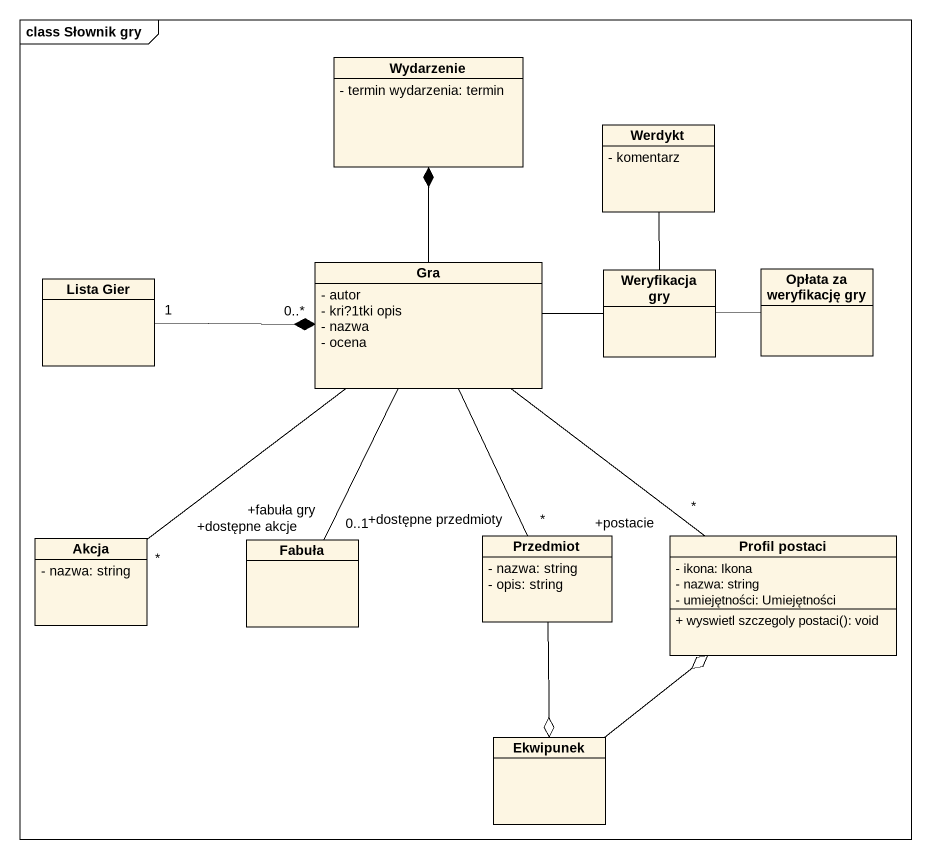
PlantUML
@startuml
mainframe class Słownik gry
hide circle
hide empty members
skinparam classAttributeIconSize 0
class Wydarzenie {
  - termin wydarzenia: termin
}
class Werdykt {
  - komentarz
}
class "Lista Gier" as Lista_Gier
class Gra {
  - autor
  - kri?1tki opis
  - nazwa
  - ocena
}
class "Weryfikacja gry" as Weryfikacja_gry
class "Opłata za weryfikację gry" as Opłata_za_weryfikację_gry
class Akcja {
  - nazwa: string
}
class Fabuła
class Przedmiot {
  - nazwa: string
  - opis: string
}
class "Profil postaci" as Profil_postaci {
  - ikona: Ikona
  - nazwa: string
  - umiejętności: Umiejętności
  + wyswietl szczegoly postaci(): void
}
class Ekwipunek
Werdykt -- Weryfikacja_gry
Lista_Gier "1" -right-* "0..*" Gra
Gra -up-* Wydarzenie
Gra -- "+dostępne akcje\n*" Akcja
Gra -- "+fabuła gry\n0..1" Fabuła
Gra -- "+dostępne przedmioty\n*" Przedmiot
Gra -- "+postacie\n*" Profil_postaci
Weryfikacja_gry -left- Gra
Opłata_za_weryfikację_gry -left- Weryfikacja_gry
Przedmiot --o Ekwipunek
Ekwipunek -up-o Profil_postaci
@enduml
